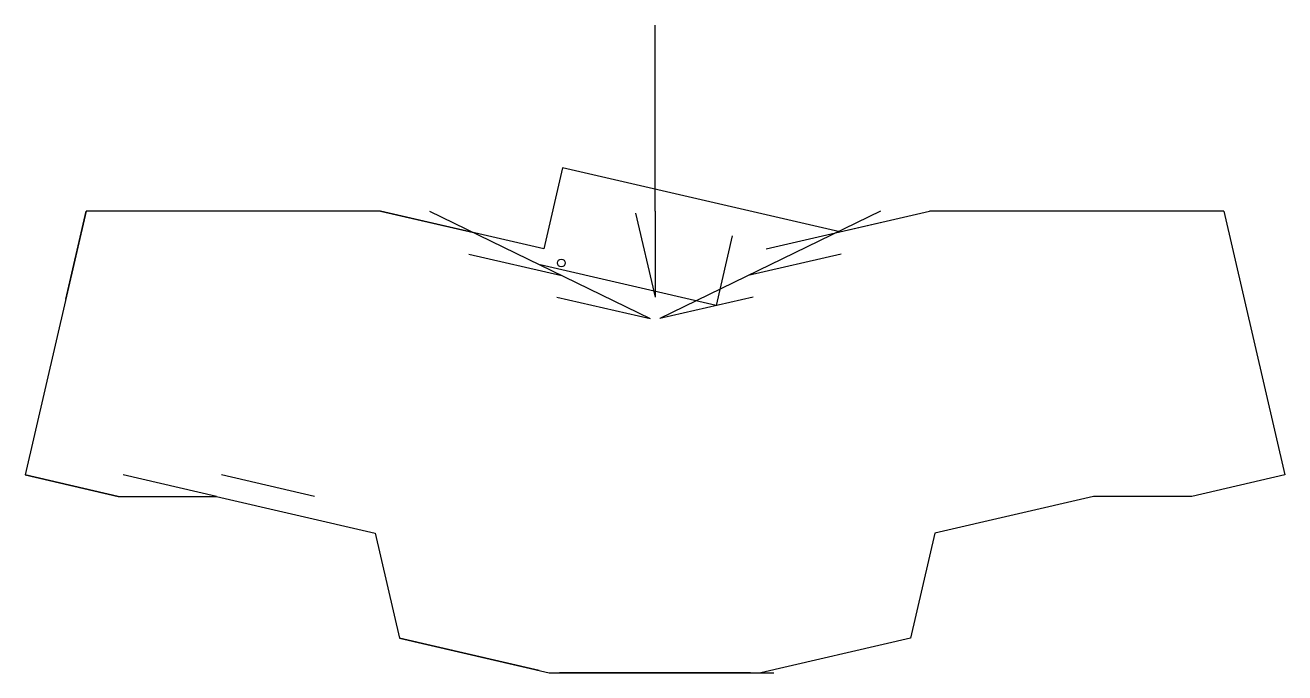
# Model space of a CAD drawing. Header units: millimetres. Extents: x -119 to 119, y -87 to 35.
import ezdxf

# ---------------------------------------------------------------- set-up
doc = ezdxf.new("R2010")
doc.units = ezdxf.units.MM
doc.layers.get('0').update_dxf_attribs({"linetype": 'CONTINUOUS'})

msp = doc.modelspace()

# ---------------------------------------------------------------- linework, layer by layer
for p, q in [((0, 0), (0, 35)), ((-17.41, 8.15), (-20.93, -7.1)), ((34.78, -3.9), (-17.41, 8.15)), ((0, 0), (0, -16.2)), ((34.78, -3.9), (51.68, 0)), ((107.1, 0), (51.68, 0)), ((-107.1, 0), (-118.57, -49.69)), ((-110.93, -16.56), (-107.1, 0)), ((-51.68, 0), (-107.1, 0)), ((-20.93, -7.1), (-51.68, 0)), ((-51.68, 0), (-34.14, -4.05)), ((-42.44, 0), (-0.93, -20.25)), ((-3.64, -0.42), (0, -16.2)), ((42.44, 0), (0.93, -20.25)), ((20.93, -7.1), (51.68, 0)), ((107.1, 0), (118.57, -49.69)), ((14.55, -4.66), (11.51, -17.8)), ((-35.08, -8.1), (-17.54, -12.15)), ((35.08, -8.1), (17.54, -12.15)), ((11.51, -17.8), (-21.63, -10.15)), ((-18.47, -16.2), (-0.93, -20.25)), ((18.47, -16.2), (0.93, -20.25)), ((-118.57, -49.69), (-101.04, -53.74)), ((-101.04, -53.74), (-118.57, -49.69)), ((-82.56, -53.74), (-100.1, -49.69)), ((-64.09, -53.74), (-81.63, -49.69)), ((118.57, -49.69), (101.04, -53.74)), ((-101.04, -53.74), (-82.56, -53.74)), ((-82.56, -53.74), (-52.7, -60.64)), ((82.56, -53.74), (52.7, -60.64)), ((101.04, -53.74), (82.56, -53.74)), ((-52.7, -60.64), (-48.13, -80.43)), ((52.7, -60.64), (48.13, -80.43)), ((-48.13, -80.43), (-19.94, -86.94)), ((-21.82, -86.5), (-48.13, -80.43)), ((48.13, -80.43), (19.94, -86.94)), ((-19.94, -86.94), (22.36, -86.94)), ((18, -86.94), (-18, -86.94))]:
    msp.add_line(p, q)
msp.add_circle((-17.64, -9.77), 0.723)

doc.saveas('drawing.dxf')
